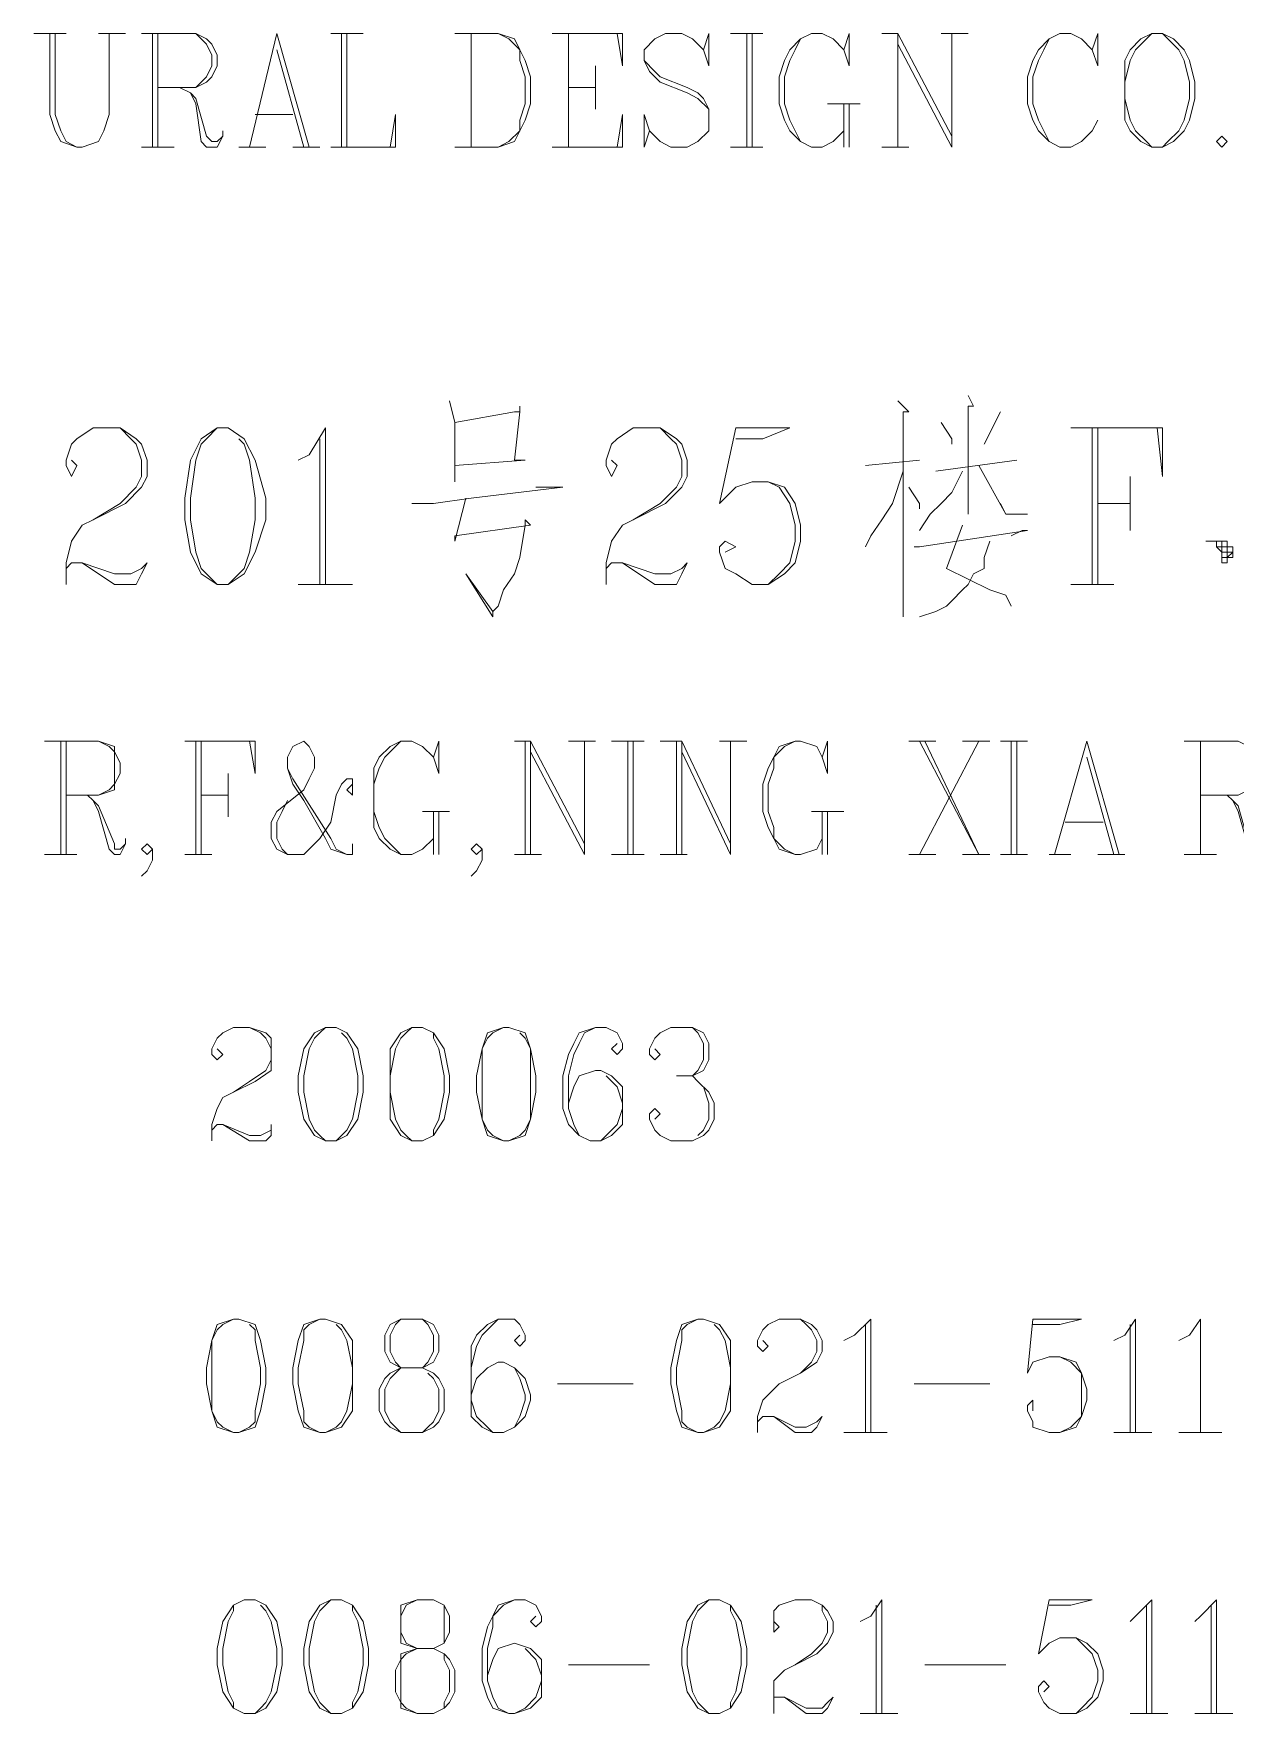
# Model space of a CAD drawing. Extents: x 1332633 to 1595679, y 264824 to 640777.
# Drawn here: x 1399094 to 1400144, y 620031 to 621498 of the extents above; entities that cross this region are included whole.
import ezdxf
from ezdxf.enums import TextEntityAlignment as Align

# ---------------------------------------------------------------- set-up
doc = ezdxf.new("R2010")
doc.units = 0
doc.header["$LTSCALE"] = 1000
doc.header["$MEASUREMENT"] = 0
doc.layers.get('0').update_dxf_attribs({"linetype": 'CONTINUOUS'})
doc.layers.add('_公共_图框', color=4, linetype='CONTINUOUS', lineweight=5)
doc.styles.add('图框文字', font='SIMKAI.TTF')

# ---------------------------------------------------------------- blocks, each defined once
blk = doc.blocks.new('vvxv')
at = {"color": 4, "lineweight": 0}
for points in [[(-2739.2, 10421.5), (-2710.9, 10421.5)], [(-2725.1, 10421.5), (-2725.1, 10350.7), (-2720.4, 10336.6), (-2715.6, 10327.2), (-2701.5, 10322.4), (-2696.8, 10322.4), (-2682.6, 10327.2), (-2677.9, 10336.6), (-2673.2, 10350.7), (-2673.2, 10421.5)], [(-2720.4, 10421.5), (-2720.4, 10350.7), (-2715.6, 10336.6), (-2710.9, 10327.2), (-2701.5, 10322.4)], [(-2682.6, 10421.5), (-2659, 10421.5)], [(-2644.9, 10421.5), (-2597.7, 10421.5), (-2588.3, 10416.8), (-2583.6, 10412.1), (-2578.9, 10402.6), (-2578.9, 10393.2), (-2583.6, 10383.8), (-2588.3, 10379), (-2597.7, 10374.3), (-2630.7, 10374.3)], [(-2635.5, 10322.4), (-2635.5, 10421.5)], [(-2630.7, 10421.5), (-2630.7, 10322.4)], [(-2597.7, 10421.5), (-2593, 10416.8), (-2588.3, 10412.1), (-2583.6, 10402.6), (-2583.6, 10393.2), (-2588.3, 10383.8), (-2593, 10379), (-2597.7, 10374.3)], [(-2550.6, 10322.4), (-2527, 10421.5), (-2498.7, 10322.4)], [(-2479.8, 10421.5), (-2451.5, 10421.5)], [(-2470.4, 10322.4), (-2470.4, 10421.5)], [(-2465.7, 10421.5), (-2465.7, 10322.4)], [(-2371.3, 10421.5), (-2333.6, 10421.5), (-2319.4, 10416.8), (-2314.7, 10407.3), (-2310, 10397.9), (-2305.3, 10383.8), (-2305.3, 10360.2), (-2310, 10346), (-2314.7, 10336.6), (-2319.4, 10327.2), (-2333.6, 10322.4), (-2371.3, 10322.4)], [(-2357.2, 10421.5), (-2357.2, 10322.4)], [(-2357.2, 10322.4), (-2357.2, 10421.5)], [(-2333.6, 10421.5), (-2324.2, 10416.8), (-2314.7, 10407.3), (-2314.7, 10397.9), (-2310, 10383.8), (-2310, 10360.2), (-2314.7, 10346), (-2314.7, 10336.6), (-2324.2, 10327.2), (-2333.6, 10322.4)], [(-2286.4, 10421.5), (-2225.1, 10421.5), (-2225.1, 10393.2), (-2229.8, 10421.5)], [(-2272.3, 10421.5), (-2272.3, 10322.4)], [(-2272.3, 10322.4), (-2272.3, 10421.5)], [(-2154.4, 10407.3), (-2149.6, 10421.5), (-2149.6, 10393.2), (-2154.4, 10407.3), (-2163.8, 10416.8), (-2173.2, 10421.5), (-2187.4, 10421.5), (-2196.8, 10416.8), (-2206.2, 10407.3), (-2206.2, 10397.9), (-2201.5, 10388.5), (-2196.8, 10383.8), (-2192.1, 10379), (-2168.5, 10369.6), (-2159.1, 10364.9), (-2149.6, 10355.5)], [(-2130.8, 10421.5), (-2102.5, 10421.5)], [(-2116.6, 10322.4), (-2116.6, 10421.5)], [(-2111.9, 10421.5), (-2111.9, 10322.4)], [(-2031.7, 10407.3), (-2027, 10393.2), (-2027, 10421.5), (-2031.7, 10407.3), (-2041.2, 10416.8), (-2050.6, 10421.5), (-2060, 10421.5), (-2069.5, 10416.8), (-2078.9, 10407.3), (-2083.6, 10397.9), (-2088.3, 10383.8), (-2088.3, 10360.2), (-2083.6, 10346), (-2078.9, 10336.6), (-2069.5, 10327.2), (-2060, 10322.4), (-2050.6, 10322.4), (-2041.2, 10327.2), (-2031.7, 10336.6)], [(-2060, 10421.5), (-2069.5, 10416.8), (-2074.2, 10407.3), (-2078.9, 10397.9), (-2083.6, 10383.8), (-2083.6, 10360.2), (-2078.9, 10346), (-2074.2, 10336.6), (-2069.5, 10327.2), (-2060, 10322.4)], [(-1998.7, 10421.5), (-1984.6, 10421.5)], [(-1984.6, 10412.1), (-1937.4, 10322.4), (-1937.4, 10421.5)], [(-1984.6, 10322.4), (-1984.6, 10421.5), (-1937.4, 10331.9)], [(-1984.6, 10322.4), (-1984.6, 10421.5)], [(-1946.8, 10421.5), (-1923.2, 10421.5)], [(-1814.8, 10407.3), (-1810.1, 10393.2), (-1810.1, 10421.5), (-1814.8, 10407.3), (-1824.2, 10416.8), (-1833.6, 10421.5), (-1843.1, 10421.5), (-1852.5, 10416.8), (-1861.9, 10407.3), (-1866.7, 10397.9), (-1871.4, 10383.8), (-1871.4, 10360.2), (-1866.7, 10346), (-1861.9, 10336.6), (-1852.5, 10327.2), (-1843.1, 10322.4), (-1833.6, 10322.4), (-1824.2, 10327.2), (-1814.8, 10336.6), (-1810.1, 10346)], [(-1843.1, 10421.5), (-1852.5, 10416.8), (-1857.2, 10407.3), (-1861.9, 10397.9), (-1866.7, 10383.8), (-1866.7, 10360.2), (-1861.9, 10346), (-1857.2, 10336.6), (-1852.5, 10327.2), (-1843.1, 10322.4)], [(-1762.9, 10421.5), (-1772.3, 10416.8), (-1781.8, 10407.3), (-1786.5, 10397.9), (-1786.5, 10379), (-1786.5, 10364.9), (-1786.5, 10346), (-1781.8, 10336.6), (-1772.3, 10327.2), (-1762.9, 10322.4), (-1753.5, 10322.4), (-1744, 10327.2), (-1734.6, 10336.6), (-1729.9, 10346), (-1725.2, 10364.9), (-1725.2, 10379), (-1729.9, 10397.9), (-1734.6, 10407.3), (-1744, 10416.8), (-1753.5, 10421.5), (-1762.9, 10421.5), (-1767.6, 10416.8), (-1777, 10407.3), (-1781.8, 10397.9), (-1786.5, 10379), (-1786.5, 10364.9), (-1781.8, 10346), (-1777, 10336.6), (-1767.6, 10327.2), (-1762.9, 10322.4)], [(-1753.5, 10322.4), (-1748.7, 10327.2), (-1739.3, 10336.6), (-1734.6, 10346), (-1729.9, 10364.9), (-1729.9, 10379), (-1734.6, 10397.9), (-1739.3, 10407.3), (-1748.7, 10416.8), (-1753.5, 10421.5)], [(-2527, 10407.3), (-2503.4, 10322.4)], [(-2248.7, 10393.2), (-2248.7, 10355.5)], [(-2206.2, 10397.9), (-2196.8, 10388.5), (-2192.1, 10383.8), (-2168.5, 10374.3), (-2159.1, 10369.6), (-2154.4, 10364.9), (-2149.6, 10355.5), (-2149.6, 10336.6), (-2159.1, 10327.2), (-2168.5, 10322.4), (-2182.7, 10322.4), (-2192.1, 10327.2), (-2201.5, 10336.6), (-2206.2, 10350.7), (-2206.2, 10322.4), (-2201.5, 10336.6)], [(-2611.9, 10374.3), (-2602.4, 10369.6), (-2597.7, 10364.9), (-2588.3, 10331.9), (-2583.6, 10327.2), (-2578.9, 10327.2), (-2574.1, 10331.9)], [(-2272.3, 10374.3), (-2248.7, 10374.3)], [(-2602.4, 10369.6), (-2597.7, 10360.2), (-2593, 10327.2), (-2588.3, 10322.4), (-2578.9, 10322.4), (-2574.1, 10331.9), (-2574.1, 10336.6)], [(-2045.9, 10360.2), (-2017.6, 10360.2)], [(-2031.7, 10360.2), (-2031.7, 10322.4)], [(-2027, 10360.2), (-2027, 10322.4)], [(-2545.8, 10350.7), (-2512.8, 10350.7)], [(-2479.8, 10322.4), (-2423.2, 10322.4), (-2423.2, 10350.7), (-2427.9, 10322.4)], [(-2286.4, 10322.4), (-2225.1, 10322.4), (-2225.1, 10350.7), (-2229.8, 10322.4)], [(-1696.9, 10327.2), (-1701.6, 10322.4), (-1706.3, 10327.2), (-1701.6, 10331.9), (-1696.9, 10327.2), (-1696.9, 10327.2)], [(-2644.9, 10322.4), (-2616.6, 10322.4)], [(-2560, 10322.4), (-2536.4, 10322.4)], [(-2512.8, 10322.4), (-2489.2, 10322.4)], [(-2130.8, 10322.4), (-2102.5, 10322.4)], [(-1998.7, 10322.4), (-1975.1, 10322.4)], [(-2376, 10100.8), (-2371.3, 10081.9), (-2371.3, 10030), (-2371.3, 10044.2), (-2310, 10048.9), (-2319.4, 10048.9), (-2314.7, 10091.3), (-2314.7, 10096), (-2314.7, 10091.3), (-2319.4, 10091.3), (-2371.3, 10081.9)], [(-1984.6, 10100.8), (-1975.1, 10091.3), (-1979.8, 10091.3), (-1979.8, 9912.1), (-1979.8, 9921.5), (-1979.8, 9945.1)], [(-1923.2, 10105.5), (-1918.5, 10096), (-1923.2, 10096), (-1923.2, 10001.7), (-1923.2, 10006.4), (-1923.2, 10020.6)], [(-1946.8, 10081.9), (-1937.4, 10067.7), (-1937.4, 10063)], [(-1895, 10091.3), (-1909.1, 10063)], [(-2706.2, 10048.9), (-2701.5, 10044.2), (-2706.2, 10034.7), (-2710.9, 10044.2), (-2710.9, 10048.9), (-2706.2, 10063), (-2701.5, 10067.7), (-2687.3, 10077.2), (-2663.8, 10077.2), (-2649.6, 10067.7), (-2644.9, 10063), (-2640.2, 10048.9), (-2640.2, 10034.7), (-2644.9, 10025.3), (-2659, 10011.1), (-2687.3, 9997), (-2696.8, 9992.3), (-2706.2, 9978.1), (-2710.9, 9959.3), (-2710.9, 9940.4)], [(-2663.8, 10077.2), (-2654.3, 10067.7), (-2649.6, 10063), (-2644.9, 10048.9), (-2644.9, 10034.7), (-2649.6, 10025.3), (-2663.8, 10011.1), (-2687.3, 9997)], [(-2578.9, 10077.2), (-2593, 10067.7), (-2602.4, 10048.9), (-2607.2, 10015.9), (-2607.2, 9997), (-2602.4, 9968.7), (-2593, 9949.8), (-2578.9, 9940.4), (-2569.4, 9940.4), (-2555.3, 9949.8), (-2545.8, 9968.7), (-2536.4, 9997), (-2536.4, 10015.9), (-2545.8, 10048.9), (-2555.3, 10067.7), (-2569.4, 10077.2), (-2578.9, 10077.2), (-2588.3, 10067.7), (-2593, 10063), (-2597.7, 10048.9), (-2602.4, 10015.9), (-2602.4, 9997), (-2597.7, 9968.7), (-2593, 9954.5), (-2588.3, 9949.8), (-2578.9, 9940.4)], [(-2569.4, 9940.4), (-2560, 9949.8), (-2555.3, 9954.5), (-2550.6, 9968.7), (-2545.8, 9997), (-2545.8, 10015.9), (-2550.6, 10048.9), (-2555.3, 10063), (-2560, 10067.7)], [(-2508.1, 10048.9), (-2498.7, 10053.6), (-2484.5, 10077.2), (-2484.5, 9940.4)], [(-2489.2, 10067.7), (-2489.2, 9940.4)], [(-2234.5, 10048.9), (-2229.8, 10044.2), (-2234.5, 10034.7), (-2239.3, 10044.2), (-2239.3, 10048.9), (-2234.5, 10063), (-2229.8, 10067.7), (-2215.7, 10077.2), (-2192.1, 10077.2), (-2177.9, 10067.7), (-2173.2, 10063), (-2168.5, 10048.9), (-2168.5, 10034.7), (-2173.2, 10025.3), (-2187.4, 10011.1), (-2215.7, 9997), (-2225.1, 9992.3), (-2234.5, 9978.1), (-2239.3, 9959.3), (-2239.3, 9940.4)], [(-2192.1, 10077.2), (-2182.7, 10067.7), (-2177.9, 10063), (-2173.2, 10048.9), (-2173.2, 10034.7), (-2177.9, 10025.3), (-2192.1, 10011.1), (-2215.7, 9997)], [(-2126.1, 10077.2), (-2140.2, 10011.1), (-2126.1, 10025.3), (-2111.9, 10030), (-2097.8, 10030), (-2083.6, 10025.3), (-2074.2, 10011.1), (-2069.5, 9992.3), (-2069.5, 9978.1), (-2074.2, 9959.3), (-2083.6, 9949.8), (-2097.8, 9940.4), (-2111.9, 9940.4), (-2126.1, 9949.8), (-2135.5, 9954.5), (-2140.2, 9968.7), (-2140.2, 9973.4), (-2135.5, 9978.1), (-2126.1, 9973.4), (-2135.5, 9968.7)], [(-2126.1, 10067.7), (-2102.5, 10067.7), (-2078.9, 10077.2)], [(-2126.1, 10077.2), (-2078.9, 10077.2)], [(-1833.6, 10077.2), (-1753.5, 10077.2), (-1753.5, 10034.7), (-1758.2, 10077.2)], [(-1814.8, 9940.4), (-1814.8, 10077.2)], [(-1810.1, 10077.2), (-1810.1, 9940.4)], [(-2012.9, 10044.2), (-1965.7, 10048.9)], [(-1880.8, 10048.9), (-1951.5, 10039.4)], [(-1979.8, 10039.4), (-1989.3, 10011.1), (-1998.7, 9997), (-2008.1, 9982.8), (-2012.9, 9973.4)], [(-1928, 10039.4), (-1937.4, 10020.6), (-1946.8, 10011.1), (-1956.3, 10001.7), (-1965.7, 9987.6)], [(-1913.8, 10044.2), (-1890.2, 10001.7), (-1871.4, 10001.7), (-1876.1, 10001.7), (-1890.2, 10001.7), (-1895, 10011.1)], [(-1781.8, 10034.7), (-1781.8, 9987.6)], [(-2409.1, 10011.1), (-2390.2, 10011.1), (-2357.2, 10015.9), (-2277, 10025.3), (-2286.4, 10025.3), (-2300.6, 10025.3)], [(-2097.8, 10030), (-2088.3, 10025.3), (-2078.9, 10011.1), (-2074.2, 9992.3), (-2074.2, 9978.1), (-2078.9, 9959.3), (-2088.3, 9949.8), (-2097.8, 9940.4)], [(-1975.1, 10025.3), (-1965.7, 10011.1), (-1965.7, 10006.4)], [(-2361.9, 10015.9), (-2371.3, 9978.1), (-2371.3, 9982.8), (-2305.3, 9992.3), (-2310, 9997), (-2310, 9992.3), (-2314.7, 9964), (-2319.4, 9949.8), (-2328.9, 9935.7), (-2333.6, 9921.5), (-2338.3, 9916.8), (-2338.3, 9912.1), (-2361.9, 9949.8), (-2338.3, 9916.8)], [(-1810.1, 10011.1), (-1781.8, 10011.1)], [(-1928, 9992.3), (-1942.1, 9954.5), (-1923.2, 9945.1), (-1904.4, 9935.7), (-1890.2, 9931), (-1885.5, 9921.5)], [(-1970.4, 9973.4), (-1965.7, 9973.4), (-1871.4, 9987.6), (-1876.1, 9987.6), (-1885.5, 9982.8)], [(-1904.4, 9978.1), (-1909.1, 9964), (-1909.1, 9954.5), (-1918.5, 9949.8), (-1923.2, 9940.4), (-1928, 9935.7), (-1937.4, 9926.2), (-1942.1, 9921.5), (-1951.5, 9916.8), (-1965.7, 9912.1)], [(-1711, 9978.1), (-1715.7, 9978.1)], [(-1715.7, 9978.1), (-1706.3, 9978.1), (-1701.6, 9978.1), (-1696.9, 9978.1), (-1696.9, 9973.4), (-1692.1, 9973.4), (-1692.1, 9968.7), (-1696.9, 9964), (-1696.9, 9959.3), (-1701.6, 9959.3), (-1701.6, 9964), (-1701.6, 9968.7), (-1706.3, 9973.4), (-1706.3, 9978.1), (-1711, 9978.1), (-1715.7, 9978.1), (-1715.7, 9978.1)], [(-1701.6, 9978.1), (-1711, 9978.1)], [(-1711, 9978.1), (-1706.3, 9978.1)], [(-1706.3, 9978.1), (-1696.9, 9978.1)], [(-1706.3, 9978.1), (-1706.3, 9973.4)], [(-1706.3, 9973.4), (-1706.3, 9978.1)], [(-1706.3, 9978.1), (-1706.3, 9973.4)], [(-1701.6, 9964), (-1701.6, 9978.1)], [(-1701.6, 9978.1), (-1701.6, 9964)], [(-1696.9, 9959.3), (-1696.9, 9978.1)], [(-1692.1, 9973.4), (-1706.3, 9973.4)], [(-1706.3, 9973.4), (-1696.9, 9973.4)], [(-1696.9, 9973.4), (-1706.3, 9973.4)], [(-1692.1, 9968.7), (-1701.6, 9968.7)], [(-1701.6, 9968.7), (-1692.1, 9968.7)], [(-1701.6, 9964), (-1696.9, 9964)], [(-1696.9, 9964), (-1701.6, 9964)], [(-1701.6, 9964), (-1692.1, 9964)], [(-1696.9, 9973.4), (-1696.9, 9964)], [(-1696.9, 9964), (-1696.9, 9973.4)], [(-1692.1, 9973.4), (-1692.1, 9964)], [(-2710.9, 9954.5), (-2706.2, 9959.3), (-2696.8, 9959.3), (-2668.5, 9949.8), (-2654.3, 9949.8), (-2644.9, 9954.5), (-2640.2, 9959.3)], [(-2696.8, 9959.3), (-2668.5, 9940.4), (-2649.6, 9940.4), (-2644.9, 9949.8), (-2640.2, 9959.3)], [(-2239.3, 9954.5), (-2234.5, 9959.3), (-2225.1, 9959.3), (-2196.8, 9949.8), (-2182.7, 9949.8), (-2173.2, 9954.5), (-2168.5, 9959.3)], [(-2225.1, 9959.3), (-2196.8, 9940.4), (-2177.9, 9940.4), (-2173.2, 9949.8), (-2168.5, 9959.3)], [(-2508.1, 9940.4), (-2460.9, 9940.4)], [(-1833.6, 9940.4), (-1795.9, 9940.4)], [(-2729.8, 9803.6), (-2682.6, 9803.6), (-2668.5, 9798.9), (-2668.5, 9794.2), (-2663.8, 9784.7), (-2663.8, 9775.3), (-2668.5, 9765.9), (-2668.5, 9761.2), (-2682.6, 9756.4), (-2710.9, 9756.4)], [(-2715.6, 9704.6), (-2715.6, 9803.6)], [(-2710.9, 9803.6), (-2710.9, 9704.6)], [(-2682.6, 9803.6), (-2673.2, 9798.9), (-2668.5, 9794.2), (-2668.5, 9784.7), (-2668.5, 9775.3), (-2668.5, 9765.9), (-2673.2, 9761.2), (-2682.6, 9756.4)], [(-2607.2, 9803.6), (-2545.8, 9803.6), (-2545.8, 9775.3), (-2550.6, 9803.6)], [(-2597.7, 9704.6), (-2597.7, 9803.6)], [(-2593, 9803.6), (-2593, 9704.6)], [(-2460.9, 9765.9), (-2465.7, 9761.2), (-2460.9, 9756.4), (-2460.9, 9761.2), (-2460.9, 9765.9), (-2460.9, 9770.6), (-2465.7, 9770.6), (-2470.4, 9765.9), (-2475.1, 9756.4), (-2479.8, 9732.9), (-2489.2, 9718.7), (-2498.7, 9709.3), (-2503.4, 9704.6), (-2517.5, 9704.6), (-2527, 9709.3), (-2531.7, 9718.7), (-2531.7, 9732.9), (-2527, 9742.3), (-2503.4, 9761.2), (-2498.7, 9770.6), (-2494, 9780), (-2494, 9789.5), (-2498.7, 9798.9), (-2503.4, 9803.6), (-2512.8, 9798.9), (-2517.5, 9789.5), (-2517.5, 9780), (-2512.8, 9765.9), (-2503.4, 9751.7), (-2484.5, 9718.7), (-2479.8, 9709.3), (-2465.7, 9704.6), (-2460.9, 9704.6), (-2460.9, 9709.3), (-2460.9, 9714)], [(-2418.5, 9803.6), (-2423.2, 9798.9), (-2432.6, 9789.5), (-2437.4, 9780), (-2442.1, 9765.9), (-2442.1, 9742.3), (-2437.4, 9728.1), (-2432.6, 9718.7), (-2423.2, 9709.3), (-2418.5, 9704.6)], [(-2390.2, 9789.5), (-2385.5, 9775.3), (-2385.5, 9803.6), (-2390.2, 9789.5), (-2399.6, 9798.9), (-2409.1, 9803.6), (-2418.5, 9803.6), (-2427.9, 9798.9), (-2437.4, 9789.5), (-2442.1, 9780), (-2442.1, 9765.9), (-2442.1, 9742.3), (-2442.1, 9728.1), (-2437.4, 9718.7), (-2427.9, 9709.3), (-2418.5, 9704.6), (-2409.1, 9704.6), (-2399.6, 9709.3), (-2390.2, 9718.7)], [(-2319.4, 9803.6), (-2305.3, 9803.6)], [(-2310, 9704.6), (-2310, 9803.6)], [(-2305.3, 9794.2), (-2258.1, 9704.6), (-2258.1, 9803.6)], [(-2305.3, 9704.6), (-2305.3, 9803.6), (-2258.1, 9714)], [(-2272.3, 9803.6), (-2248.7, 9803.6)], [(-2234.5, 9803.6), (-2206.2, 9803.6)], [(-2220.4, 9704.6), (-2220.4, 9803.6)], [(-2215.7, 9803.6), (-2215.7, 9704.6)], [(-2192.1, 9803.6), (-2173.2, 9803.6)], [(-2177.9, 9704.6), (-2177.9, 9803.6)], [(-2173.2, 9794.2), (-2130.8, 9704.6), (-2130.8, 9803.6)], [(-2173.2, 9704.6), (-2173.2, 9803.6), (-2130.8, 9714)], [(-2140.2, 9803.6), (-2116.6, 9803.6)], [(-2050.6, 9789.5), (-2045.9, 9775.3), (-2045.9, 9803.6), (-2050.6, 9789.5), (-2055.3, 9798.9), (-2069.5, 9803.6), (-2074.2, 9803.6), (-2088.3, 9798.9), (-2093, 9789.5), (-2097.8, 9780), (-2102.5, 9765.9), (-2102.5, 9742.3), (-2097.8, 9728.1), (-2093, 9718.7), (-2088.3, 9709.3), (-2074.2, 9704.6), (-2069.5, 9704.6), (-2055.3, 9709.3), (-2050.6, 9718.7)], [(-2074.2, 9803.6), (-2083.6, 9798.9), (-2093, 9789.5), (-2093, 9780), (-2097.8, 9765.9), (-2097.8, 9742.3), (-2093, 9728.1), (-2093, 9718.7), (-2083.6, 9709.3), (-2074.2, 9704.6)], [(-1975.1, 9803.6), (-1951.5, 9803.6)], [(-1913.8, 9803.6), (-1965.7, 9704.6)], [(-1965.7, 9803.6), (-1913.8, 9704.6)], [(-1961, 9803.6), (-1913.8, 9704.6)], [(-1928, 9803.6), (-1904.4, 9803.6)], [(-1895, 9803.6), (-1871.4, 9803.6)], [(-1885.5, 9704.6), (-1885.5, 9803.6)], [(-1880.8, 9803.6), (-1880.8, 9704.6)], [(-1847.8, 9704.6), (-1819.5, 9803.6), (-1791.2, 9704.6)], [(-1734.6, 9803.6), (-1687.4, 9803.6), (-1678, 9798.9), (-1673.3, 9794.2), (-1668.6, 9784.7), (-1668.6, 9775.3), (-1673.3, 9765.9), (-1678, 9761.2), (-1687.4, 9756.4), (-1720.4, 9756.4)], [(-1720.4, 9803.6), (-1720.4, 9704.6)], [(-1720.4, 9704.6), (-1720.4, 9803.6)], [(-1819.5, 9789.5), (-1795.9, 9704.6)], [(-2569.4, 9775.3), (-2569.4, 9737.6)], [(-2517.5, 9780), (-2512.8, 9770.6), (-2479.8, 9718.7), (-2475.1, 9709.3), (-2465.7, 9704.6)], [(-2692.1, 9756.4), (-2687.3, 9751.7), (-2682.6, 9747), (-2668.5, 9714), (-2668.5, 9709.3), (-2663.8, 9709.3), (-2659, 9714)], [(-2593, 9756.4), (-2569.4, 9756.4)], [(-1696.9, 9756.4), (-1692.1, 9751.7), (-1687.4, 9747), (-1678, 9714), (-1673.3, 9709.3), (-1668.6, 9709.3), (-1663.8, 9714)], [(-2687.3, 9751.7), (-2682.6, 9742.3), (-2673.2, 9709.3), (-2668.5, 9704.6), (-2663.8, 9704.6), (-2659, 9714), (-2659, 9718.7)], [(-2517.5, 9704.6), (-2522.3, 9709.3), (-2527, 9718.7), (-2527, 9732.9), (-2522.3, 9742.3), (-2517.5, 9751.7)], [(-2399.6, 9742.3), (-2376, 9742.3)], [(-2390.2, 9742.3), (-2390.2, 9704.6)], [(-2385.5, 9742.3), (-2385.5, 9704.6)], [(-2060, 9742.3), (-2031.7, 9742.3)], [(-2050.6, 9742.3), (-2050.6, 9704.6)], [(-2045.9, 9742.3), (-2045.9, 9704.6)], [(-1692.1, 9751.7), (-1687.4, 9742.3), (-1678, 9709.3), (-1678, 9704.6), (-1668.6, 9704.6), (-1663.8, 9714), (-1663.8, 9718.7)], [(-1838.4, 9732.9), (-1805.3, 9732.9)], [(-2635.5, 9709.3), (-2640.2, 9704.6), (-2644.9, 9709.3), (-2640.2, 9714), (-2635.5, 9709.3), (-2635.5, 9699.8), (-2640.2, 9690.4), (-2644.9, 9685.7)], [(-2347.7, 9709.3), (-2352.5, 9704.6), (-2357.2, 9709.3), (-2352.5, 9714), (-2347.7, 9709.3), (-2347.7, 9699.8), (-2352.5, 9690.4), (-2357.2, 9685.7)], [(-2729.8, 9704.6), (-2701.5, 9704.6)], [(-2607.2, 9704.6), (-2583.6, 9704.6)], [(-2319.4, 9704.6), (-2295.9, 9704.6)], [(-2234.5, 9704.6), (-2206.2, 9704.6)], [(-2192.1, 9704.6), (-2168.5, 9704.6)], [(-1975.1, 9704.6), (-1951.5, 9704.6)], [(-1928, 9704.6), (-1904.4, 9704.6)], [(-1895, 9704.6), (-1871.4, 9704.6)], [(-1852.5, 9704.6), (-1833.6, 9704.6)], [(-1810.1, 9704.6), (-1786.5, 9704.6)], [(-1734.6, 9704.6), (-1706.3, 9704.6)], [(-2578.9, 9534.8), (-2574.1, 9530), (-2578.9, 9525.3), (-2583.6, 9530), (-2583.6, 9534.8), (-2578.9, 9544.2), (-2574.1, 9548.9), (-2564.7, 9553.6), (-2550.6, 9553.6), (-2536.4, 9548.9), (-2531.7, 9544.2), (-2531.7, 9534.8), (-2531.7, 9525.3), (-2531.7, 9515.9), (-2545.8, 9506.5), (-2564.7, 9497), (-2574.1, 9492.3), (-2578.9, 9482.9), (-2583.6, 9468.7), (-2583.6, 9454.6)], [(-2550.6, 9553.6), (-2541.1, 9548.9), (-2536.4, 9544.2), (-2531.7, 9534.8), (-2531.7, 9525.3), (-2536.4, 9515.9), (-2550.6, 9506.5), (-2564.7, 9497)], [(-2484.5, 9553.6), (-2494, 9548.9), (-2503.4, 9534.8), (-2508.1, 9511.2), (-2508.1, 9497), (-2503.4, 9473.4), (-2494, 9459.3), (-2484.5, 9454.6), (-2475.1, 9454.6), (-2465.7, 9459.3), (-2456.2, 9473.4), (-2451.5, 9497), (-2451.5, 9511.2), (-2456.2, 9534.8), (-2465.7, 9548.9), (-2475.1, 9553.6), (-2484.5, 9553.6), (-2489.2, 9548.9), (-2494, 9544.2), (-2498.7, 9534.8), (-2503.4, 9511.2), (-2503.4, 9497), (-2498.7, 9473.4), (-2494, 9464), (-2489.2, 9459.3), (-2484.5, 9454.6)], [(-2409.1, 9553.6), (-2418.5, 9548.9), (-2427.9, 9534.8), (-2427.9, 9511.2), (-2427.9, 9497), (-2427.9, 9473.4), (-2418.5, 9459.3), (-2409.1, 9454.6), (-2399.6, 9454.6), (-2390.2, 9459.3), (-2380.8, 9473.4), (-2376, 9497), (-2376, 9511.2), (-2380.8, 9534.8), (-2390.2, 9548.9), (-2399.6, 9553.6), (-2409.1, 9553.6), (-2413.8, 9548.9), (-2418.5, 9544.2), (-2423.2, 9534.8), (-2427.9, 9511.2), (-2427.9, 9497), (-2423.2, 9473.4), (-2418.5, 9464), (-2413.8, 9459.3), (-2409.1, 9454.6)], [(-2328.9, 9553.6), (-2343, 9548.9), (-2347.7, 9534.8), (-2352.5, 9511.2), (-2352.5, 9497), (-2347.7, 9473.4), (-2343, 9459.3), (-2328.9, 9454.6), (-2324.2, 9454.6), (-2310, 9459.3), (-2305.3, 9473.4), (-2300.6, 9497), (-2300.6, 9511.2), (-2305.3, 9534.8), (-2310, 9548.9), (-2324.2, 9553.6), (-2328.9, 9553.6), (-2338.3, 9548.9), (-2343, 9544.2), (-2347.7, 9534.8), (-2347.7, 9511.2), (-2347.7, 9497), (-2347.7, 9473.4), (-2343, 9464), (-2338.3, 9459.3), (-2328.9, 9454.6)], [(-2229.8, 9539.5), (-2234.5, 9534.8), (-2229.8, 9530), (-2225.1, 9534.8), (-2225.1, 9539.5), (-2229.8, 9548.9), (-2239.3, 9553.6), (-2248.7, 9553.6), (-2262.8, 9548.9), (-2267.6, 9539.5), (-2272.3, 9530), (-2277, 9511.2), (-2277, 9482.9), (-2272.3, 9468.7), (-2262.8, 9459.3), (-2253.4, 9454.6), (-2244, 9454.6), (-2234.5, 9459.3), (-2225.1, 9468.7), (-2225.1, 9482.9), (-2225.1, 9487.6), (-2225.1, 9501.7), (-2234.5, 9511.2), (-2244, 9515.9), (-2248.7, 9515.9), (-2262.8, 9511.2), (-2267.6, 9501.7), (-2272.3, 9487.6)], [(-2248.7, 9553.6), (-2258.1, 9548.9), (-2262.8, 9539.5), (-2267.6, 9530), (-2272.3, 9511.2), (-2272.3, 9482.9), (-2267.6, 9468.7), (-2262.8, 9459.3), (-2253.4, 9454.6)], [(-2163.8, 9553.6), (-2159.1, 9548.9), (-2154.4, 9539.5), (-2154.4, 9525.3), (-2159.1, 9515.9), (-2163.8, 9511.2), (-2159.1, 9506.5), (-2149.6, 9497), (-2144.9, 9487.6), (-2144.9, 9473.4), (-2149.6, 9464), (-2154.4, 9459.3), (-2163.8, 9454.6), (-2182.7, 9454.6), (-2192.1, 9459.3), (-2196.8, 9464), (-2201.5, 9473.4), (-2201.5, 9478.2), (-2196.8, 9482.9), (-2192.1, 9478.2), (-2196.8, 9473.4)], [(-2196.8, 9534.8), (-2192.1, 9530), (-2196.8, 9525.3), (-2201.5, 9530), (-2201.5, 9534.8), (-2196.8, 9544.2), (-2192.1, 9548.9), (-2182.7, 9553.6), (-2163.8, 9553.6), (-2154.4, 9548.9), (-2149.6, 9539.5), (-2149.6, 9525.3), (-2154.4, 9515.9), (-2163.8, 9511.2), (-2177.9, 9511.2)], [(-2475.1, 9454.6), (-2470.4, 9459.3), (-2465.7, 9464), (-2460.9, 9473.4), (-2456.2, 9497), (-2456.2, 9511.2), (-2460.9, 9534.8), (-2465.7, 9544.2), (-2470.4, 9548.9)], [(-2399.6, 9454.6), (-2390.2, 9459.3), (-2390.2, 9464), (-2385.5, 9473.4), (-2380.8, 9497), (-2380.8, 9511.2), (-2385.5, 9534.8), (-2390.2, 9544.2), (-2390.2, 9548.9)], [(-2324.2, 9454.6), (-2314.7, 9459.3), (-2310, 9464), (-2305.3, 9473.4), (-2305.3, 9497), (-2305.3, 9511.2), (-2305.3, 9534.8), (-2310, 9544.2), (-2314.7, 9548.9)], [(-2244, 9454.6), (-2239.3, 9459.3), (-2229.8, 9468.7), (-2225.1, 9482.9), (-2225.1, 9487.6), (-2229.8, 9501.7), (-2239.3, 9511.2)], [(-2154.4, 9501.7), (-2149.6, 9487.6), (-2149.6, 9473.4), (-2154.4, 9464), (-2159.1, 9459.3)], [(-2583.6, 9464), (-2578.9, 9468.7), (-2574.1, 9468.7), (-2550.6, 9459.3), (-2541.1, 9459.3), (-2531.7, 9464), (-2531.7, 9468.7)], [(-2574.1, 9468.7), (-2550.6, 9454.6), (-2536.4, 9454.6), (-2531.7, 9459.3), (-2531.7, 9468.7)], [(-2564.7, 9298.9), (-2578.9, 9294.2), (-2583.6, 9280.1), (-2588.3, 9256.5), (-2588.3, 9242.3), (-2583.6, 9218.8), (-2578.9, 9204.6), (-2564.7, 9199.9), (-2560, 9199.9), (-2545.8, 9204.6), (-2541.1, 9218.8), (-2536.4, 9242.3), (-2536.4, 9256.5), (-2541.1, 9280.1), (-2545.8, 9294.2), (-2560, 9298.9), (-2564.7, 9298.9), (-2574.1, 9294.2), (-2578.9, 9289.5), (-2583.6, 9280.1), (-2583.6, 9256.5), (-2583.6, 9242.3), (-2583.6, 9218.8), (-2578.9, 9209.3), (-2574.1, 9204.6), (-2564.7, 9199.9)], [(-2560, 9199.9), (-2550.6, 9204.6), (-2545.8, 9209.3), (-2545.8, 9218.8), (-2541.1, 9242.3), (-2541.1, 9256.5), (-2545.8, 9280.1), (-2545.8, 9289.5), (-2550.6, 9294.2)], [(-2489.2, 9298.9), (-2503.4, 9294.2), (-2508.1, 9280.1), (-2512.8, 9256.5), (-2512.8, 9242.3), (-2508.1, 9218.8), (-2503.4, 9204.6), (-2489.2, 9199.9), (-2484.5, 9199.9), (-2470.4, 9204.6), (-2460.9, 9218.8), (-2460.9, 9242.3), (-2460.9, 9256.5), (-2460.9, 9280.1), (-2470.4, 9294.2), (-2484.5, 9298.9), (-2489.2, 9298.9), (-2498.7, 9294.2), (-2503.4, 9289.5), (-2503.4, 9280.1), (-2508.1, 9256.5), (-2508.1, 9242.3), (-2503.4, 9218.8), (-2503.4, 9209.3), (-2498.7, 9204.6), (-2489.2, 9199.9)], [(-2484.5, 9199.9), (-2475.1, 9204.6), (-2470.4, 9209.3), (-2465.7, 9218.8), (-2460.9, 9242.3), (-2460.9, 9256.5), (-2465.7, 9280.1), (-2470.4, 9289.5), (-2475.1, 9294.2)], [(-2418.5, 9298.9), (-2427.9, 9294.2), (-2432.6, 9284.8), (-2432.6, 9270.6), (-2427.9, 9261.2), (-2418.5, 9256.5), (-2399.6, 9256.5), (-2390.2, 9261.2), (-2385.5, 9270.6), (-2385.5, 9284.8), (-2390.2, 9294.2), (-2399.6, 9298.9), (-2418.5, 9298.9), (-2423.2, 9294.2), (-2427.9, 9284.8), (-2427.9, 9270.6), (-2423.2, 9261.2), (-2418.5, 9256.5)], [(-2399.6, 9256.5), (-2394.9, 9261.2), (-2390.2, 9270.6), (-2390.2, 9284.8), (-2394.9, 9294.2), (-2399.6, 9298.9)], [(-2333.6, 9298.9), (-2338.3, 9294.2), (-2347.7, 9284.8), (-2352.5, 9275.4), (-2357.2, 9256.5), (-2357.2, 9228.2), (-2352.5, 9214), (-2343, 9204.6), (-2338.3, 9199.9)], [(-2314.7, 9284.8), (-2319.4, 9280.1), (-2314.7, 9275.4), (-2310, 9280.1), (-2310, 9284.8), (-2314.7, 9294.2), (-2319.4, 9298.9), (-2333.6, 9298.9), (-2343, 9294.2), (-2352.5, 9284.8), (-2357.2, 9275.4), (-2357.2, 9256.5), (-2357.2, 9228.2), (-2357.2, 9214), (-2347.7, 9204.6), (-2338.3, 9199.9), (-2328.9, 9199.9), (-2319.4, 9204.6), (-2310, 9214), (-2305.3, 9228.2), (-2305.3, 9232.9), (-2310, 9247.1), (-2319.4, 9256.5), (-2328.9, 9261.2), (-2333.6, 9261.2), (-2343, 9256.5), (-2352.5, 9247.1), (-2357.2, 9232.9)], [(-2159.1, 9298.9), (-2173.2, 9294.2), (-2177.9, 9280.1), (-2182.7, 9256.5), (-2182.7, 9242.3), (-2177.9, 9218.8), (-2173.2, 9204.6), (-2159.1, 9199.9), (-2154.4, 9199.9), (-2140.2, 9204.6), (-2130.8, 9218.8), (-2130.8, 9242.3), (-2130.8, 9256.5), (-2130.8, 9280.1), (-2140.2, 9294.2), (-2154.4, 9298.9), (-2159.1, 9298.9), (-2168.5, 9294.2), (-2173.2, 9289.5), (-2173.2, 9280.1), (-2177.9, 9256.5), (-2177.9, 9242.3), (-2173.2, 9218.8), (-2173.2, 9209.3), (-2168.5, 9204.6), (-2159.1, 9199.9)], [(-2154.4, 9199.9), (-2144.9, 9204.6), (-2140.2, 9209.3), (-2135.5, 9218.8), (-2130.8, 9242.3), (-2130.8, 9256.5), (-2135.5, 9280.1), (-2140.2, 9289.5), (-2144.9, 9294.2)], [(-2102.5, 9280.1), (-2097.8, 9275.4), (-2102.5, 9270.6), (-2107.2, 9275.4), (-2107.2, 9280.1), (-2102.5, 9289.5), (-2097.8, 9294.2), (-2088.3, 9298.9), (-2069.5, 9298.9), (-2060, 9294.2), (-2055.3, 9289.5), (-2050.6, 9280.1), (-2050.6, 9270.6), (-2055.3, 9261.2), (-2069.5, 9251.8), (-2088.3, 9242.3), (-2093, 9237.6), (-2102.5, 9228.2), (-2107.2, 9214), (-2107.2, 9199.9)], [(-2069.5, 9298.9), (-2064.7, 9294.2), (-2060, 9289.5), (-2055.3, 9280.1), (-2055.3, 9270.6), (-2060, 9261.2), (-2069.5, 9251.8), (-2088.3, 9242.3)], [(-2031.7, 9280.1), (-2022.3, 9284.8), (-2008.1, 9298.9), (-2008.1, 9199.9)], [(-2012.9, 9294.2), (-2012.9, 9199.9)], [(-1866.7, 9298.9), (-1871.4, 9251.8), (-1866.7, 9261.2), (-1852.5, 9265.9), (-1843.1, 9265.9), (-1828.9, 9261.2), (-1824.2, 9251.8), (-1819.5, 9237.6), (-1819.5, 9228.2), (-1824.2, 9214), (-1828.9, 9204.6), (-1843.1, 9199.9), (-1852.5, 9199.9), (-1866.7, 9204.6), (-1866.7, 9209.3), (-1871.4, 9218.8), (-1871.4, 9223.5), (-1866.7, 9228.2), (-1866.7, 9223.5), (-1866.7, 9218.8)], [(-1866.7, 9294.2), (-1843.1, 9294.2), (-1824.2, 9298.9)], [(-1866.7, 9298.9), (-1824.2, 9298.9)], [(-1795.9, 9280.1), (-1786.5, 9284.8), (-1777, 9298.9), (-1777, 9199.9)], [(-1781.8, 9294.2), (-1781.8, 9199.9)], [(-1739.3, 9280.1), (-1729.9, 9284.8), (-1720.4, 9298.9), (-1720.4, 9199.9)], [(-1720.4, 9294.2), (-1720.4, 9199.9)], [(-2418.5, 9256.5), (-2427.9, 9251.8), (-2432.6, 9247.1), (-2437.4, 9237.6), (-2437.4, 9218.8), (-2432.6, 9209.3), (-2427.9, 9204.6), (-2418.5, 9199.9), (-2399.6, 9199.9), (-2390.2, 9204.6), (-2385.5, 9209.3), (-2380.8, 9218.8), (-2380.8, 9237.6), (-2385.5, 9247.1), (-2390.2, 9251.8), (-2399.6, 9256.5)], [(-2418.5, 9256.5), (-2423.2, 9251.8), (-2427.9, 9247.1), (-2432.6, 9237.6), (-2432.6, 9218.8), (-2427.9, 9209.3), (-2423.2, 9204.6), (-2418.5, 9199.9)], [(-2328.9, 9199.9), (-2319.4, 9204.6), (-2314.7, 9214), (-2310, 9228.2), (-2310, 9232.9), (-2314.7, 9247.1), (-2319.4, 9256.5)], [(-1843.1, 9265.9), (-1833.6, 9261.2), (-1824.2, 9251.8), (-1824.2, 9237.6), (-1824.2, 9228.2), (-1824.2, 9214), (-1833.6, 9204.6), (-1843.1, 9199.9)], [(-2399.6, 9199.9), (-2394.9, 9204.6), (-2390.2, 9209.3), (-2385.5, 9218.8), (-2385.5, 9237.6), (-2390.2, 9247.1), (-2394.9, 9251.8)], [(-2281.7, 9242.3), (-2215.7, 9242.3)], [(-1970.4, 9242.3), (-1904.4, 9242.3)], [(-2107.2, 9209.3), (-2102.5, 9214), (-2093, 9214), (-2074.2, 9204.6), (-2064.7, 9204.6), (-2055.3, 9209.3), (-2050.6, 9214)], [(-2093, 9214), (-2074.2, 9199.9), (-2060, 9199.9), (-2055.3, 9204.6), (-2050.6, 9214)], [(-2031.7, 9199.9), (-1994, 9199.9)], [(-1795.9, 9199.9), (-1762.9, 9199.9)], [(-1739.3, 9199.9), (-1701.6, 9199.9)], [(-2555.3, 9053.7), (-2564.7, 9049), (-2574.1, 9034.8), (-2578.9, 9011.2), (-2578.9, 8997.1), (-2574.1, 8973.5), (-2564.7, 8959.3), (-2555.3, 8954.6), (-2545.8, 8954.6), (-2536.4, 8959.3), (-2527, 8973.5), (-2522.3, 8997.1), (-2522.3, 9011.2), (-2527, 9034.8), (-2536.4, 9049), (-2545.8, 9053.7), (-2555.3, 9053.7), (-2564.7, 9049), (-2564.7, 9044.2), (-2569.4, 9034.8), (-2574.1, 9011.2), (-2574.1, 8997.1), (-2569.4, 8973.5), (-2564.7, 8964.1), (-2564.7, 8959.3), (-2555.3, 8954.6)], [(-2479.8, 9053.7), (-2489.2, 9049), (-2498.7, 9034.8), (-2503.4, 9011.2), (-2503.4, 8997.1), (-2498.7, 8973.5), (-2489.2, 8959.3), (-2479.8, 8954.6), (-2470.4, 8954.6), (-2460.9, 8959.3), (-2451.5, 8973.5), (-2446.8, 8997.1), (-2446.8, 9011.2), (-2451.5, 9034.8), (-2460.9, 9049), (-2470.4, 9053.7), (-2479.8, 9053.7), (-2484.5, 9049), (-2489.2, 9044.2), (-2494, 9034.8), (-2498.7, 9011.2), (-2498.7, 8997.1), (-2494, 8973.5), (-2489.2, 8964.1), (-2484.5, 8959.3), (-2479.8, 8954.6)], [(-2404.3, 9053.7), (-2418.5, 9049), (-2418.5, 9039.5), (-2418.5, 9025.4), (-2418.5, 9015.9), (-2404.3, 9011.2), (-2390.2, 9011.2), (-2380.8, 9015.9), (-2376, 9025.4), (-2376, 9039.5), (-2380.8, 9049), (-2390.2, 9053.7), (-2404.3, 9053.7), (-2413.8, 9049), (-2418.5, 9039.5), (-2418.5, 9025.4), (-2413.8, 9015.9), (-2404.3, 9011.2)], [(-2390.2, 9011.2), (-2380.8, 9015.9), (-2380.8, 9025.4), (-2380.8, 9039.5), (-2380.8, 9049), (-2390.2, 9053.7)], [(-2300.6, 9039.5), (-2305.3, 9034.8), (-2300.6, 9030.1), (-2295.9, 9034.8), (-2295.9, 9039.5), (-2300.6, 9049), (-2310, 9053.7), (-2319.4, 9053.7), (-2333.6, 9049), (-2338.3, 9039.5), (-2343, 9030.1), (-2347.7, 9011.2), (-2347.7, 8982.9), (-2343, 8968.8), (-2338.3, 8959.3), (-2324.2, 8954.6), (-2319.4, 8954.6), (-2305.3, 8959.3), (-2295.9, 8968.8), (-2295.9, 8982.9), (-2295.9, 8987.6), (-2295.9, 9001.8), (-2305.3, 9011.2), (-2319.4, 9015.9), (-2333.6, 9011.2), (-2338.3, 9001.8), (-2343, 8987.6)], [(-2319.4, 9053.7), (-2328.9, 9049), (-2338.3, 9039.5), (-2338.3, 9030.1), (-2343, 9011.2), (-2343, 8982.9), (-2338.3, 8968.8), (-2333.6, 8959.3), (-2324.2, 8954.6)], [(-2149.6, 9053.7), (-2159.1, 9049), (-2168.5, 9034.8), (-2173.2, 9011.2), (-2173.2, 8997.1), (-2168.5, 8973.5), (-2159.1, 8959.3), (-2149.6, 8954.6), (-2140.2, 8954.6), (-2130.8, 8959.3), (-2121.3, 8973.5), (-2116.6, 8997.1), (-2116.6, 9011.2), (-2121.3, 9034.8), (-2130.8, 9049), (-2140.2, 9053.7), (-2149.6, 9053.7), (-2154.4, 9049), (-2159.1, 9044.2), (-2163.8, 9034.8), (-2168.5, 9011.2), (-2168.5, 8997.1), (-2163.8, 8973.5), (-2159.1, 8964.1), (-2154.4, 8959.3), (-2149.6, 8954.6)], [(-2093, 9034.8), (-2088.3, 9030.1), (-2093, 9025.4), (-2093, 9030.1), (-2093, 9034.8), (-2093, 9044.2), (-2088.3, 9049), (-2074.2, 9053.7), (-2060, 9053.7), (-2050.6, 9049), (-2045.9, 9044.2), (-2041.2, 9034.8), (-2041.2, 9025.4), (-2045.9, 9015.9), (-2055.3, 9006.5), (-2074.2, 8997.1), (-2083.6, 8992.4), (-2093, 8982.9), (-2093, 8968.8), (-2093, 8954.6)], [(-2060, 9053.7), (-2050.6, 9049), (-2050.6, 9044.2), (-2045.9, 9034.8), (-2045.9, 9025.4), (-2050.6, 9015.9), (-2060, 9006.5), (-2074.2, 8997.1)], [(-2017.6, 9034.8), (-2008.1, 9039.5), (-1998.7, 9053.7), (-1998.7, 8954.6)], [(-1852.5, 9053.7), (-1861.9, 9006.5), (-1852.5, 9015.9), (-1843.1, 9020.7), (-1828.9, 9020.7), (-1819.5, 9015.9), (-1810.1, 9006.5), (-1805.3, 8992.4), (-1805.3, 8982.9), (-1810.1, 8968.8), (-1819.5, 8959.3), (-1828.9, 8954.6), (-1843.1, 8954.6), (-1852.5, 8959.3), (-1857.2, 8964.1), (-1861.9, 8973.5), (-1861.9, 8978.2), (-1857.2, 8982.9), (-1852.5, 8978.2), (-1857.2, 8973.5)], [(-1852.5, 9049), (-1833.6, 9049), (-1814.8, 9053.7)], [(-1852.5, 9053.7), (-1814.8, 9053.7)], [(-1781.8, 9034.8), (-1777, 9039.5), (-1762.9, 9053.7), (-1762.9, 8954.6)], [(-1725.2, 9034.8), (-1720.4, 9039.5), (-1706.3, 9053.7), (-1706.3, 8954.6)], [(-2545.8, 8954.6), (-2541.1, 8959.3), (-2536.4, 8964.1), (-2531.7, 8973.5), (-2527, 8997.1), (-2527, 9011.2), (-2531.7, 9034.8), (-2536.4, 9044.2), (-2541.1, 9049)], [(-2470.4, 8954.6), (-2460.9, 8959.3), (-2460.9, 8964.1), (-2456.2, 8973.5), (-2451.5, 8997.1), (-2451.5, 9011.2), (-2456.2, 9034.8), (-2460.9, 9044.2), (-2460.9, 9049)], [(-2140.2, 8954.6), (-2130.8, 8959.3), (-2130.8, 8964.1), (-2126.1, 8973.5), (-2121.3, 8997.1), (-2121.3, 9011.2), (-2126.1, 9034.8), (-2130.8, 9044.2), (-2130.8, 9049)], [(-2003.4, 9049), (-2003.4, 8954.6)], [(-1767.6, 9049), (-1767.6, 8954.6)], [(-1711, 9049), (-1711, 8954.6)], [(-2404.3, 9011.2), (-2418.5, 9006.5), (-2418.5, 9001.8), (-2423.2, 8992.4), (-2423.2, 8973.5), (-2418.5, 8964.1), (-2418.5, 8959.3), (-2404.3, 8954.6), (-2390.2, 8954.6), (-2380.8, 8959.3), (-2376, 8964.1), (-2371.3, 8973.5), (-2371.3, 8992.4), (-2376, 9001.8), (-2380.8, 9006.5), (-2390.2, 9011.2)], [(-2404.3, 9011.2), (-2413.8, 9006.5), (-2418.5, 9001.8), (-2418.5, 8992.4), (-2418.5, 8973.5), (-2418.5, 8964.1), (-2413.8, 8959.3), (-2404.3, 8954.6)], [(-2319.4, 8954.6), (-2310, 8959.3), (-2300.6, 8968.8), (-2295.9, 8982.9), (-2295.9, 8987.6), (-2300.6, 9001.8), (-2310, 9011.2)], [(-1828.9, 9020.7), (-1824.2, 9015.9), (-1814.8, 9006.5), (-1810.1, 8992.4), (-1810.1, 8982.9), (-1814.8, 8968.8), (-1824.2, 8959.3), (-1828.9, 8954.6)], [(-2390.2, 8954.6), (-2380.8, 8959.3), (-2380.8, 8964.1), (-2376, 8973.5), (-2376, 8992.4), (-2380.8, 9001.8), (-2380.8, 9006.5)], [(-2272.3, 8997.1), (-2201.5, 8997.1)], [(-1961, 8997.1), (-1890.2, 8997.1)], [(-2093, 8964.1), (-2093, 8968.8), (-2083.6, 8968.8), (-2064.7, 8959.3), (-2050.6, 8959.3), (-2045.9, 8964.1), (-2041.2, 8968.8)], [(-2083.6, 8968.8), (-2064.7, 8954.6), (-2050.6, 8954.6), (-2045.9, 8959.3), (-2041.2, 8968.8)], [(-2017.6, 8954.6), (-1984.6, 8954.6)], [(-1781.8, 8954.6), (-1748.7, 8954.6)], [(-1725.2, 8954.6), (-1692.1, 8954.6)]]:
    blk.add_lwpolyline(points, dxfattribs=at)
at = {"layer": '_公共_图框', "style": '图框文字'}
for tag, height, p in [('建设单位', 250, (-2500, 19150)), ('合作单位', 250, (-2527, 16841.6)), ('项目名称', 250, (-2500, 15150)), ('项目编号', 250, (-2500, 13150)), ('建筑', 175, (-1300, 2800)), ('方案深化', 175, (-1300, 2450)), ('1:100', 175, (-1300, 2100)), ('20090705', 175, (-1300, 1750)), ('图号', 175, (-1300, 1225))]:
    blk.add_attdef(tag, text='', height=height, dxfattribs=at).set_placement(p, align=Align.MIDDLE_CENTER)

msp = doc.modelspace()

# ---------------------------------------------------------------- block references
msp.add_blockref('vvxv', (1401833.4, 611076.9))

doc.saveas('drawing.dxf')
